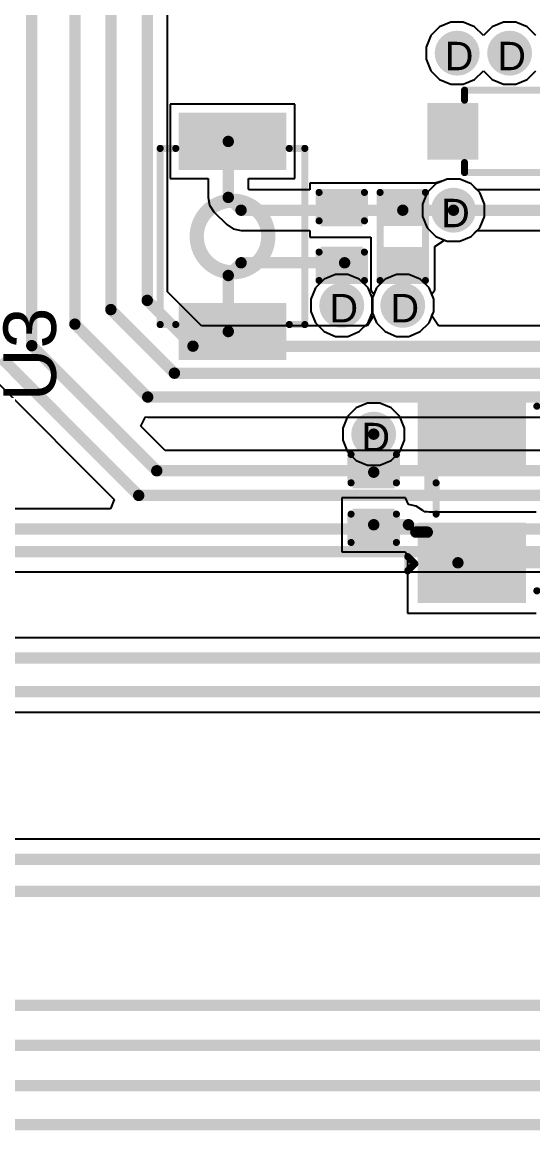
# Model space of a CAD drawing. Header units: inches. Extents: x 0 to 5032, y 0 to 5323.
# Drawn here: x 73.09 to 82.24, y 56.76 to 76.54 of the extents above; entities that cross this region are included whole.
import ezdxf

# ---------------------------------------------------------------- set-up
doc = ezdxf.new("R2010")
doc.units = ezdxf.units.IN
for name, color, linetype in [('Bottom Layer', 5, 'Continuous'), ('Bottom Solder', 6, 'Continuous'), ('Drill Drawing', 1, 'Continuous'), ('Layer 1', 16, 'Continuous'), ('Layer 2', 76, 'Continuous'), ('Top Layer', 1, 'Continuous'), ('Top Overlay', 2, 'Continuous'), ('Top Paste', 8, 'Continuous'), ('Top Solder', 216, 'Continuous'), ('Via Holes', 16, 'Continuous')]:
    doc.layers.add(name, color=color, linetype=linetype)
doc.styles.add('Arial', font='', dxfattribs={"height": 0.2})
doc.styles.get('Arial').set_extended_font_data('Arial')

# ---------------------------------------------------------------- blocks, each defined once
blk = doc.blocks.new('C___0402_316')
at = {"layer": 'Top Layer'}
for points in [[(-0.699, -0.318), (-0.699, 0.318), (-0.241, 0.318), (-0.241, -0.318)], [(0.241, -0.318), (0.241, 0.318), (0.699, 0.318), (0.699, -0.318)]]:
    blk.add_hatch(color=1, dxfattribs=at).paths.add_polyline_path(points)
at = {"layer": 'Top Paste'}
for points in [[(-0.699, -0.318), (-0.699, 0.318), (-0.241, 0.318), (-0.241, -0.318)], [(0.241, -0.318), (0.241, 0.318), (0.699, 0.318), (0.699, -0.318)]]:
    blk.add_hatch(color=8, dxfattribs=at).paths.add_polyline_path(points)
at = {"layer": 'Top Solder'}
for points in [[(-0.758, -0.377), (-0.758, 0.377), (-0.181, 0.377), (-0.181, -0.377)], [(0.181, -0.377), (0.181, 0.377), (0.758, 0.377), (0.758, -0.377)]]:
    blk.add_hatch(color=216, dxfattribs=at).paths.add_polyline_path(points)
at = {"layer": 'Top Overlay'}
for points in [[(-0.787, 0.406, 0.127, 0.127, 0), (-0.787, -0.406, 0.127, 0.127, 0)], [(-0.787, 0.406, 0.127, 0.127, 0), (-0.279, 0.406, 0.127, 0.127, 0)], [(0.279, 0.406, 0.127, 0.127, 0), (0.787, 0.406, 0.127, 0.127, 0)], [(0.787, 0.406, 0.127, 0.127, 0), (0.787, -0.406, 0.127, 0.127, 0)], [(-0.787, -0.406, 0.127, 0.127, 0), (-0.279, -0.406, 0.127, 0.127, 0)], [(0.279, -0.406, 0.127, 0.127, 0), (0.787, -0.406, 0.127, 0.127, 0)]]:
    blk.add_lwpolyline(points, format="xyseb", dxfattribs=at)
for points in [[(-0.819, 0.406, 0.0635, 0.0635, 1), (-0.756, 0.406, 0.0635, 0.0635, 1)], [(-0.819, 0.406, 0.0635, 0.0635, 1), (-0.756, 0.406, 0.0635, 0.0635, 1)], [(-0.311, 0.406, 0.0635, 0.0635, 1), (-0.248, 0.406, 0.0635, 0.0635, 1)], [(0.248, 0.406, 0.0635, 0.0635, 1), (0.311, 0.406, 0.0635, 0.0635, 1)], [(0.756, 0.406, 0.0635, 0.0635, 1), (0.819, 0.406, 0.0635, 0.0635, 1)], [(0.756, 0.406, 0.0635, 0.0635, 1), (0.819, 0.406, 0.0635, 0.0635, 1)], [(-0.819, -0.406, 0.0635, 0.0635, 1), (-0.756, -0.406, 0.0635, 0.0635, 1)], [(-0.819, -0.406, 0.0635, 0.0635, 1), (-0.756, -0.406, 0.0635, 0.0635, 1)], [(-0.311, -0.406, 0.0635, 0.0635, 1), (-0.248, -0.406, 0.0635, 0.0635, 1)], [(0.248, -0.406, 0.0635, 0.0635, 1), (0.311, -0.406, 0.0635, 0.0635, 1)], [(0.756, -0.406, 0.0635, 0.0635, 1), (0.819, -0.406, 0.0635, 0.0635, 1)], [(0.756, -0.406, 0.0635, 0.0635, 1), (0.819, -0.406, 0.0635, 0.0635, 1)]]:
    blk.add_lwpolyline(points, format="xyseb", close=True, dxfattribs=at)
blk = doc.blocks.new('R___0402_317')
at = {"layer": 'Top Layer'}
for points in [[(-0.699, -0.318), (-0.699, 0.317), (-0.241, 0.317), (-0.241, -0.318)], [(0.241, -0.318), (0.241, 0.317), (0.699, 0.317), (0.699, -0.318)]]:
    blk.add_hatch(color=1, dxfattribs=at).paths.add_polyline_path(points)
at = {"layer": 'Top Paste'}
for points in [[(-0.699, -0.318), (-0.699, 0.317), (-0.241, 0.317), (-0.241, -0.318)], [(0.241, -0.318), (0.241, 0.317), (0.699, 0.317), (0.699, -0.318)]]:
    blk.add_hatch(color=8, dxfattribs=at).paths.add_polyline_path(points)
at = {"layer": 'Top Solder'}
for points in [[(-0.754, -0.373), (-0.754, 0.373), (-0.186, 0.373), (-0.186, -0.373)], [(0.186, -0.373), (0.186, 0.373), (0.754, 0.373), (0.754, -0.373)]]:
    blk.add_hatch(color=216, dxfattribs=at).paths.add_polyline_path(points)
at = {"layer": 'Top Overlay'}
for points in [[(-0.787, -0.406, 0.127, 0.127, 0), (-0.787, 0.406, 0.127, 0.127, 0)], [(0.787, 0.406, 0.127, 0.127, 0), (-0.787, 0.406, 0.127, 0.127, 0)], [(0.787, -0.406, 0.127, 0.127, 0), (0.787, 0.406, 0.127, 0.127, 0)], [(0.787, -0.406, 0.127, 0.127, 0), (-0.787, -0.406, 0.127, 0.127, 0)], [(0.813, -0.432, 0.00323, 0.00323, 0), (-0.813, -0.432, 0.00323, 0.00323, 0)]]:
    blk.add_lwpolyline(points, format="xyseb", dxfattribs=at)
for points in [[(-0.819, 0.406, 0.0635, 0.0635, 1), (-0.756, 0.406, 0.0635, 0.0635, 1)], [(-0.819, 0.406, 0.0635, 0.0635, 1), (-0.756, 0.406, 0.0635, 0.0635, 1)], [(0.756, 0.406, 0.0635, 0.0635, 1), (0.819, 0.406, 0.0635, 0.0635, 1)], [(0.756, 0.406, 0.0635, 0.0635, 1), (0.819, 0.406, 0.0635, 0.0635, 1)], [(-0.819, -0.406, 0.0635, 0.0635, 1), (-0.756, -0.406, 0.0635, 0.0635, 1)], [(-0.819, -0.406, 0.0635, 0.0635, 1), (-0.756, -0.406, 0.0635, 0.0635, 1)], [(0.756, -0.406, 0.0635, 0.0635, 1), (0.819, -0.406, 0.0635, 0.0635, 1)], [(0.756, -0.406, 0.0635, 0.0635, 1), (0.819, -0.406, 0.0635, 0.0635, 1)], [(-0.814, -0.432, 0.00161, 0.00161, 1), (-0.812, -0.432, 0.00161, 0.00161, 1)], [(0.812, -0.432, 0.00161, 0.00161, 1), (0.814, -0.432, 0.00161, 0.00161, 1)]]:
    blk.add_lwpolyline(points, format="xyseb", close=True, dxfattribs=at)
blk = doc.blocks.new('B3U_1000P_318')
at = {"layer": 'Top Layer'}
for points in [[(-2.11, 0.86), (-1.29, 0.86), (-1.29, -0.86), (-2.11, -0.86)], [(1.29, 0.86), (2.11, 0.86), (2.11, -0.86), (1.29, -0.86)]]:
    blk.add_hatch(color=1, dxfattribs=at).paths.add_polyline_path(points)
at = {"layer": 'Top Paste'}
for points in [[(-2.11, 0.86), (-1.29, 0.86), (-1.29, -0.86), (-2.11, -0.86)], [(1.29, 0.86), (2.11, 0.86), (2.11, -0.86), (1.29, -0.86)]]:
    blk.add_hatch(color=8, dxfattribs=at).paths.add_polyline_path(points)
at = {"layer": 'Top Solder'}
for points in [[(-2.212, 0.962), (-1.188, 0.962), (-1.188, -0.962), (-2.212, -0.962)], [(1.188, 0.962), (2.212, 0.962), (2.212, -0.962), (1.188, -0.962)]]:
    blk.add_hatch(color=216, dxfattribs=at).paths.add_polyline_path(points)
at = {"layer": 'Top Overlay'}
for points in [[(-1.575, 1.295, 0.127, 0.127, 0), (1.575, 1.295, 0.127, 0.127, 0)], [(-1.575, 1.295, 0.127, 0.127, 0), (-1.575, 1.016, 0.127, 0.127, 0)], [(1.575, 1.295, 0.127, 0.127, 0), (1.575, 1.016, 0.127, 0.127, 0)], [(-1.575, -1.016, 0.127, 0.127, 0), (-1.575, -1.295, 0.127, 0.127, 0)], [(1.575, -1.016, 0.127, 0.127, 0), (1.575, -1.295, 0.127, 0.127, 0)], [(-1.575, -1.295, 0.127, 0.127, 0), (1.575, -1.295, 0.127, 0.127, 0)]]:
    blk.add_lwpolyline(points, format="xyseb", dxfattribs=at)
for points in [[(-1.607, 1.295, 0.0635, 0.0635, 1), (-1.543, 1.295, 0.0635, 0.0635, 1)], [(-1.607, 1.295, 0.0635, 0.0635, 1), (-1.543, 1.295, 0.0635, 0.0635, 1)], [(1.543, 1.295, 0.0635, 0.0635, 1), (1.607, 1.295, 0.0635, 0.0635, 1)], [(1.543, 1.295, 0.0635, 0.0635, 1), (1.607, 1.295, 0.0635, 0.0635, 1)], [(-1.607, 1.016, 0.0635, 0.0635, 1), (-1.543, 1.016, 0.0635, 0.0635, 1)], [(1.543, 1.016, 0.0635, 0.0635, 1), (1.607, 1.016, 0.0635, 0.0635, 1)], [(0.641, 0, 0.254, 0.254, 1), (-0.641, 0, 0.254, 0.254, 1)], [(-0.705, 0, 0.127, 0.127, 1), (-0.578, 0, 0.127, 0.127, 1)], [(0.578, 0, 0.127, 0.127, 1), (0.705, 0, 0.127, 0.127, 1)], [(-1.607, -1.016, 0.0635, 0.0635, 1), (-1.543, -1.016, 0.0635, 0.0635, 1)], [(1.543, -1.016, 0.0635, 0.0635, 1), (1.607, -1.016, 0.0635, 0.0635, 1)], [(-1.607, -1.295, 0.0635, 0.0635, 1), (-1.543, -1.295, 0.0635, 0.0635, 1)], [(-1.607, -1.295, 0.0635, 0.0635, 1), (-1.543, -1.295, 0.0635, 0.0635, 1)], [(1.543, -1.295, 0.0635, 0.0635, 1), (1.607, -1.295, 0.0635, 0.0635, 1)], [(1.543, -1.295, 0.0635, 0.0635, 1), (1.607, -1.295, 0.0635, 0.0635, 1)]]:
    blk.add_lwpolyline(points, format="xyseb", close=True, dxfattribs=at)
blk = doc.blocks.new('C___0402_342')
at = {"layer": 'Top Layer'}
for points in [[(-0.699, -0.318), (-0.699, 0.317), (-0.241, 0.317), (-0.241, -0.318)], [(0.241, -0.318), (0.241, 0.317), (0.699, 0.317), (0.699, -0.318)]]:
    blk.add_hatch(color=1, dxfattribs=at).paths.add_polyline_path(points)
at = {"layer": 'Top Paste'}
for points in [[(-0.699, -0.318), (-0.699, 0.317), (-0.241, 0.317), (-0.241, -0.318)], [(0.241, -0.318), (0.241, 0.317), (0.699, 0.317), (0.699, -0.318)]]:
    blk.add_hatch(color=8, dxfattribs=at).paths.add_polyline_path(points)
at = {"layer": 'Top Solder'}
for points in [[(-0.758, -0.377), (-0.758, 0.377), (-0.181, 0.377), (-0.181, -0.377)], [(0.181, -0.377), (0.181, 0.377), (0.758, 0.377), (0.758, -0.377)]]:
    blk.add_hatch(color=216, dxfattribs=at).paths.add_polyline_path(points)
at = {"layer": 'Top Overlay'}
for points in [[(-0.787, -0.406, 0.127, 0.127, 0), (-0.787, 0.406, 0.127, 0.127, 0)], [(-0.279, 0.406, 0.127, 0.127, 0), (-0.787, 0.406, 0.127, 0.127, 0)], [(0.787, 0.406, 0.127, 0.127, 0), (0.279, 0.406, 0.127, 0.127, 0)], [(0.787, -0.406, 0.127, 0.127, 0), (0.787, 0.406, 0.127, 0.127, 0)], [(-0.279, -0.406, 0.127, 0.127, 0), (-0.787, -0.406, 0.127, 0.127, 0)], [(0.787, -0.406, 0.127, 0.127, 0), (0.279, -0.406, 0.127, 0.127, 0)]]:
    blk.add_lwpolyline(points, format="xyseb", dxfattribs=at)
for points in [[(-0.819, 0.406, 0.0635, 0.0635, 1), (-0.756, 0.406, 0.0635, 0.0635, 1)], [(-0.819, 0.406, 0.0635, 0.0635, 1), (-0.756, 0.406, 0.0635, 0.0635, 1)], [(-0.311, 0.406, 0.0635, 0.0635, 1), (-0.248, 0.406, 0.0635, 0.0635, 1)], [(0.248, 0.406, 0.0635, 0.0635, 1), (0.311, 0.406, 0.0635, 0.0635, 1)], [(0.756, 0.406, 0.0635, 0.0635, 1), (0.819, 0.406, 0.0635, 0.0635, 1)], [(0.756, 0.406, 0.0635, 0.0635, 1), (0.819, 0.406, 0.0635, 0.0635, 1)], [(-0.819, -0.406, 0.0635, 0.0635, 1), (-0.756, -0.406, 0.0635, 0.0635, 1)], [(-0.819, -0.406, 0.0635, 0.0635, 1), (-0.756, -0.406, 0.0635, 0.0635, 1)], [(-0.311, -0.406, 0.0635, 0.0635, 1), (-0.248, -0.406, 0.0635, 0.0635, 1)], [(0.248, -0.406, 0.0635, 0.0635, 1), (0.311, -0.406, 0.0635, 0.0635, 1)], [(0.756, -0.406, 0.0635, 0.0635, 1), (0.819, -0.406, 0.0635, 0.0635, 1)], [(0.756, -0.406, 0.0635, 0.0635, 1), (0.819, -0.406, 0.0635, 0.0635, 1)]]:
    blk.add_lwpolyline(points, format="xyseb", close=True, dxfattribs=at)
blk = doc.blocks.new('5TJ480000XYLBC__346')
at = {"layer": 'Top Layer'}
for points in [[(-2.8, 1.8), (-1, 1.8), (-1, 0.5), (-2.8, 0.5)], [(1, 1.8), (2.8, 1.8), (2.8, 0.5), (1, 0.5)], [(-2.8, -0.5), (-1, -0.5), (-1, -1.8), (-2.8, -1.8)], [(1, -0.5), (2.8, -0.5), (2.8, -1.8), (1, -1.8)]]:
    blk.add_hatch(color=1, dxfattribs=at).paths.add_polyline_path(points)
at = {"layer": 'Top Paste'}
for points in [[(-2.8, 1.8), (-1, 1.8), (-1, 0.5), (-2.8, 0.5)], [(1, 1.8), (2.8, 1.8), (2.8, 0.5), (1, 0.5)], [(-2.8, -0.5), (-1, -0.5), (-1, -1.8), (-2.8, -1.8)], [(1, -0.5), (2.8, -0.5), (2.8, -1.8), (1, -1.8)]]:
    blk.add_hatch(color=8, dxfattribs=at).paths.add_polyline_path(points)
at = {"layer": 'Top Solder'}
for points in [[(-2.87, 1.87), (-0.93, 1.87), (-0.93, 0.43), (-2.87, 0.43)], [(0.93, 1.87), (2.87, 1.87), (2.87, 0.43), (0.93, 0.43)], [(-2.87, -0.43), (-0.93, -0.43), (-0.93, -1.87), (-2.87, -1.87)], [(0.93, -0.43), (2.87, -0.43), (2.87, -1.87), (0.93, -1.87)]]:
    blk.add_hatch(color=216, dxfattribs=at).paths.add_polyline_path(points)
at = {"layer": 'Top Overlay'}
for points in [[(-0.737, 1.651, 0.127, 0.127, 0), (0.762, 1.651, 0.127, 0.127, 0)], [(-2.54, -0.279, 0.127, 0.127, 0), (-2.54, 0.279, 0.127, 0.127, 0)], [(2.54, -0.279, 0.127, 0.127, 0), (2.54, 0.279, 0.127, 0.127, 0)], [(-3.048, -1.041, 0.127, 0.127, 0), (-2.921, -1.168, 0.127, 0.127, 0)], [(-3.048, -1.295, 0.127, 0.127, 0), (-3.048, -1.041, 0.127, 0.127, 0)], [(-3.048, -1.295, 0.127, 0.127, 0), (-2.921, -1.168, 0.127, 0.127, 0)], [(-0.737, -1.651, 0.127, 0.127, 0), (0.762, -1.651, 0.127, 0.127, 0)]]:
    blk.add_lwpolyline(points, format="xyseb", dxfattribs=at)
for points in [[(-0.768, 1.651, 0.0635, 0.0635, 1), (-0.705, 1.651, 0.0635, 0.0635, 1)], [(0.73, 1.651, 0.0635, 0.0635, 1), (0.794, 1.651, 0.0635, 0.0635, 1)], [(-2.572, 0.279, 0.0635, 0.0635, 1), (-2.508, 0.279, 0.0635, 0.0635, 1)], [(2.508, 0.279, 0.0635, 0.0635, 1), (2.572, 0.279, 0.0635, 0.0635, 1)], [(-2.572, -0.279, 0.0635, 0.0635, 1), (-2.508, -0.279, 0.0635, 0.0635, 1)], [(2.508, -0.279, 0.0635, 0.0635, 1), (2.572, -0.279, 0.0635, 0.0635, 1)], [(-3.08, -1.041, 0.0635, 0.0635, 1), (-3.016, -1.041, 0.0635, 0.0635, 1)], [(-3.08, -1.041, 0.0635, 0.0635, 1), (-3.016, -1.041, 0.0635, 0.0635, 1)], [(-2.953, -1.168, 0.0635, 0.0635, 1), (-2.889, -1.168, 0.0635, 0.0635, 1)], [(-2.953, -1.168, 0.0635, 0.0635, 1), (-2.889, -1.168, 0.0635, 0.0635, 1)], [(-3.08, -1.295, 0.0635, 0.0635, 1), (-3.016, -1.295, 0.0635, 0.0635, 1)], [(-3.08, -1.295, 0.0635, 0.0635, 1), (-3.016, -1.295, 0.0635, 0.0635, 1)], [(-0.768, -1.651, 0.0635, 0.0635, 1), (-0.705, -1.651, 0.0635, 0.0635, 1)], [(0.73, -1.651, 0.0635, 0.0635, 1), (0.794, -1.651, 0.0635, 0.0635, 1)]]:
    blk.add_lwpolyline(points, format="xyseb", close=True, dxfattribs=at)
blk = doc.blocks.new('SOD_323_352')
at = {"layer": 'Top Layer'}
for points in [[(-0.75, -0.45), (-1.55, -0.45), (-1.55, 0.45), (-0.75, 0.45)], [(1.55, -0.45), (0.75, -0.45), (0.75, 0.45), (1.55, 0.45)]]:
    blk.add_hatch(color=1, dxfattribs=at).paths.add_polyline_path(points)
at = {"layer": 'Top Overlay'}
for points in [[(-2.007, 0.483), (-0.914, 0.483), (-0.914, 0.787), (-2.007, 0.787)], [(-2.007, -0.508), (-1.575, -0.508), (-1.575, 0.508), (-2.007, 0.508)], [(-2.007, -0.787), (-0.914, -0.787), (-0.914, -0.483), (-2.007, -0.483)]]:
    blk.add_hatch(color=2, dxfattribs=at).paths.add_polyline_path(points)
at = {"layer": 'Top Paste'}
for points in [[(-0.75, -0.45), (-1.55, -0.45), (-1.55, 0.45), (-0.75, 0.45)], [(1.55, -0.45), (0.75, -0.45), (0.75, 0.45), (1.55, 0.45)]]:
    blk.add_hatch(color=8, dxfattribs=at).paths.add_polyline_path(points)
at = {"layer": 'Top Solder'}
for points in [[(-0.695, -0.505), (-1.605, -0.505), (-1.605, 0.505), (-0.695, 0.505)], [(1.605, -0.505), (0.695, -0.505), (0.695, 0.505), (1.605, 0.505)]]:
    blk.add_hatch(color=216, dxfattribs=at).paths.add_polyline_path(points)
at = {"layer": 'Top Overlay'}
for points in [[(0.94, 0.737, 0.127, 0.127, 0), (-0.914, 0.737, 0.127, 0.127, 0)], [(0.94, 0.737, 0.127, 0.127, 0), (0.94, 0.559, 0.127, 0.127, 0)], [(0.94, -0.559, 0.127, 0.127, 0), (0.94, -0.737, 0.127, 0.127, 0)], [(0.94, -0.737, 0.127, 0.127, 0), (-0.914, -0.737, 0.127, 0.127, 0)]]:
    blk.add_lwpolyline(points, format="xyseb", dxfattribs=at)
for points in [[(-0.946, 0.737, 0.0635, 0.0635, 1), (-0.883, 0.737, 0.0635, 0.0635, 1)], [(0.908, 0.737, 0.0635, 0.0635, 1), (0.972, 0.737, 0.0635, 0.0635, 1)], [(0.908, 0.737, 0.0635, 0.0635, 1), (0.972, 0.737, 0.0635, 0.0635, 1)], [(0.908, 0.559, 0.0635, 0.0635, 1), (0.972, 0.559, 0.0635, 0.0635, 1)], [(0.908, -0.559, 0.0635, 0.0635, 1), (0.972, -0.559, 0.0635, 0.0635, 1)], [(-0.946, -0.737, 0.0635, 0.0635, 1), (-0.883, -0.737, 0.0635, 0.0635, 1)], [(0.908, -0.737, 0.0635, 0.0635, 1), (0.972, -0.737, 0.0635, 0.0635, 1)], [(0.908, -0.737, 0.0635, 0.0635, 1), (0.972, -0.737, 0.0635, 0.0635, 1)]]:
    blk.add_lwpolyline(points, format="xyseb", close=True, dxfattribs=at)

msp = doc.modelspace()

# ---------------------------------------------------------------- hatches: boundary and pattern name
at = {"layer": 'Bottom Layer'}
h = msp.add_hatch(color=5, dxfattribs=at)
edge = h.paths.add_edge_path()
edge.add_arc((80.881, 75.982), 0.3, 0, 360)
h = msp.add_hatch(color=5, dxfattribs=at)
edge = h.paths.add_edge_path()
edge.add_arc((81.82, 75.982), 0.3, 0, 360)
h = msp.add_hatch(color=5, dxfattribs=at)
edge = h.paths.add_edge_path()
edge.add_arc((80.815, 73.173), 0.3, 0, 360)
h = msp.add_hatch(color=5, dxfattribs=at)
edge = h.paths.add_edge_path()
edge.add_arc((78.815, 71.471), 0.3, 0, 360)
h = msp.add_hatch(color=5, dxfattribs=at)
edge = h.paths.add_edge_path()
edge.add_arc((79.907, 71.471), 0.3, 0, 360)
h = msp.add_hatch(color=5, dxfattribs=at)
edge = h.paths.add_edge_path()
edge.add_arc((79.387, 69.167), 0.3, 0, 360)
at = {"layer": 'Bottom Solder'}
h = msp.add_hatch(color=6, dxfattribs=at)
edge = h.paths.add_edge_path()
edge.add_arc((80.881, 75.982), 0.402, 0, 360)
h = msp.add_hatch(color=6, dxfattribs=at)
edge = h.paths.add_edge_path()
edge.add_arc((81.82, 75.982), 0.402, 0, 360)
h = msp.add_hatch(color=6, dxfattribs=at)
edge = h.paths.add_edge_path()
edge.add_arc((80.815, 73.173), 0.402, 0, 360)
h = msp.add_hatch(color=6, dxfattribs=at)
edge = h.paths.add_edge_path()
edge.add_arc((78.815, 71.471), 0.402, 0, 360)
h = msp.add_hatch(color=6, dxfattribs=at)
edge = h.paths.add_edge_path()
edge.add_arc((79.907, 71.471), 0.402, 0, 360)
h = msp.add_hatch(color=6, dxfattribs=at)
edge = h.paths.add_edge_path()
edge.add_arc((79.387, 69.167), 0.402, 0, 360)
at = {"layer": 'Layer 1'}
h = msp.add_hatch(color=16, dxfattribs=at)
edge = h.paths.add_edge_path()
edge.add_arc((80.881, 75.982), 0.3, 0, 360)
h = msp.add_hatch(color=16, dxfattribs=at)
edge = h.paths.add_edge_path()
edge.add_arc((81.82, 75.982), 0.3, 0, 360)
h = msp.add_hatch(color=16, dxfattribs=at)
edge = h.paths.add_edge_path()
edge.add_arc((80.815, 73.173), 0.3, 0, 360)
h = msp.add_hatch(color=16, dxfattribs=at)
edge = h.paths.add_edge_path()
edge.add_arc((78.815, 71.471), 0.3, 0, 360)
h = msp.add_hatch(color=16, dxfattribs=at)
edge = h.paths.add_edge_path()
edge.add_arc((79.907, 71.471), 0.3, 0, 360)
h = msp.add_hatch(color=16, dxfattribs=at)
edge = h.paths.add_edge_path()
edge.add_arc((79.387, 69.167), 0.3, 0, 360)
at = {"layer": 'Layer 2'}
h = msp.add_hatch(color=76, dxfattribs=at)
edge = h.paths.add_edge_path()
edge.add_arc((80.881, 75.982), 0.3, 0, 360)
h = msp.add_hatch(color=76, dxfattribs=at)
edge = h.paths.add_edge_path()
edge.add_arc((81.82, 75.982), 0.3, 0, 360)
h = msp.add_hatch(color=76, dxfattribs=at)
edge = h.paths.add_edge_path()
edge.add_arc((80.815, 73.173), 0.3, 0, 360)
h = msp.add_hatch(color=76, dxfattribs=at)
edge = h.paths.add_edge_path()
edge.add_arc((78.815, 71.471), 0.3, 0, 360)
h = msp.add_hatch(color=76, dxfattribs=at)
edge = h.paths.add_edge_path()
edge.add_arc((79.907, 71.471), 0.3, 0, 360)
h = msp.add_hatch(color=76, dxfattribs=at)
edge = h.paths.add_edge_path()
edge.add_arc((79.387, 69.167), 0.3, 0, 360)
at = {"layer": 'Top Layer'}
h = msp.add_hatch(color=1, dxfattribs=at)
edge = h.paths.add_edge_path()
edge.add_arc((80.881, 75.982), 0.3, 0, 360)
h = msp.add_hatch(color=1, dxfattribs=at)
edge = h.paths.add_edge_path()
edge.add_arc((81.82, 75.982), 0.3, 0, 360)
h = msp.add_hatch(color=1, dxfattribs=at)
edge = h.paths.add_edge_path()
edge.add_arc((80.815, 73.173), 0.3, 0, 360)
h = msp.add_hatch(color=1, dxfattribs=at)
edge = h.paths.add_edge_path()
edge.add_arc((78.815, 71.471), 0.3, 0, 360)
h = msp.add_hatch(color=1, dxfattribs=at)
edge = h.paths.add_edge_path()
edge.add_arc((79.907, 71.471), 0.3, 0, 360)
h = msp.add_hatch(color=1, dxfattribs=at)
edge = h.paths.add_edge_path()
edge.add_arc((79.387, 69.167), 0.3, 0, 360)
at = {"layer": 'Top Solder'}
h = msp.add_hatch(color=216, dxfattribs=at)
edge = h.paths.add_edge_path()
edge.add_arc((80.881, 75.982), 0.402, 0, 360)
h = msp.add_hatch(color=216, dxfattribs=at)
edge = h.paths.add_edge_path()
edge.add_arc((81.82, 75.982), 0.402, 0, 360)
h = msp.add_hatch(color=216, dxfattribs=at)
edge = h.paths.add_edge_path()
edge.add_arc((80.815, 73.173), 0.402, 0, 360)
h = msp.add_hatch(color=216, dxfattribs=at)
edge = h.paths.add_edge_path()
edge.add_arc((78.815, 71.471), 0.402, 0, 360)
h = msp.add_hatch(color=216, dxfattribs=at)
edge = h.paths.add_edge_path()
edge.add_arc((79.907, 71.471), 0.402, 0, 360)
h = msp.add_hatch(color=216, dxfattribs=at)
edge = h.paths.add_edge_path()
edge.add_arc((79.387, 69.167), 0.402, 0, 360)
at = {"layer": 'Via Holes'}
h = msp.add_hatch(color=7, dxfattribs=at)
edge = h.paths.add_edge_path()
edge.add_arc((80.881, 75.982), 0.15, 0, 360)
h = msp.add_hatch(color=7, dxfattribs=at)
edge = h.paths.add_edge_path()
edge.add_arc((81.82, 75.982), 0.15, 0, 360)
h = msp.add_hatch(color=7, dxfattribs=at)
edge = h.paths.add_edge_path()
edge.add_arc((80.815, 73.173), 0.15, 0, 360)
h = msp.add_hatch(color=7, dxfattribs=at)
edge = h.paths.add_edge_path()
edge.add_arc((78.815, 71.471), 0.15, 0, 360)
h = msp.add_hatch(color=7, dxfattribs=at)
edge = h.paths.add_edge_path()
edge.add_arc((79.907, 71.471), 0.15, 0, 360)
h = msp.add_hatch(color=7, dxfattribs=at)
edge = h.paths.add_edge_path()
edge.add_arc((79.387, 69.167), 0.15, 0, 360)

# ---------------------------------------------------------------- linework, layer by layer
at = {"layer": 'Bottom Layer'}
for p, q in [((75.694, 71.71), (75.694, 78.285)), ((80.502, 73.643), (80.346, 73.487)), ((80.705, 73.727), (80.502, 73.643)), ((80.926, 73.727), (80.705, 73.727)), ((81.129, 73.643), (80.926, 73.727)), ((81.236, 73.536), (81.129, 73.643)), ((80.346, 73.487), (80.261, 73.283)), ((84.082, 73.536), (81.236, 73.536)), ((80.261, 73.283), (80.261, 73.063)), ((80.261, 73.063), (80.346, 72.859)), ((80.346, 72.859), (80.502, 72.704)), ((81.129, 72.704), (81.236, 72.811)), ((81.236, 72.811), (83.932, 72.811)), ((80.502, 72.704), (80.705, 72.619)), ((80.705, 72.619), (80.926, 72.619)), ((80.926, 72.619), (81.129, 72.704)), ((79.797, 72.025), (79.594, 71.941)), ((80.018, 72.025), (79.797, 72.025)), ((80.221, 71.941), (80.018, 72.025)), ((79.594, 71.941), (79.438, 71.785)), ((80.377, 71.785), (80.221, 71.941)), ((76.301, 71.104), (75.694, 71.71)), ((79.438, 71.785), (79.353, 71.582)), ((80.461, 71.582), (80.377, 71.785)), ((79.353, 71.582), (79.353, 71.361)), ((80.461, 71.361), (80.461, 71.582)), ((79.386, 71.282), (79.268, 71.104)), ((79.353, 71.361), (79.386, 71.282)), ((80.429, 71.282), (80.461, 71.361)), ((80.547, 71.104), (80.429, 71.282)), ((79.268, 71.104), (76.301, 71.104)), ((85.116, 71.104), (80.547, 71.104)), ((72.468, 70.27), (74.741, 67.996)), ((75.215, 69.312), (75.303, 69.476)), ((75.303, 69.476), (75.34, 69.469)), ((75.34, 69.469), (75.34, 69.469)), ((75.34, 69.469), (86.851, 69.469)), ((75.653, 68.875), (75.215, 69.312)), ((86.509, 68.875), (75.653, 68.875)), ((74.741, 67.996), (74.673, 67.832)), ((74.673, 67.832), (66.455, 67.832)), ((69.075, 66.702), (83.487, 66.702)), ((82.544, 65.527), (65.732, 65.527)), ((69.084, 64.197), (93.005, 64.197))]:
    msp.add_line(p, q, dxfattribs=at)
for points in [[(73.265, 70.75, 0.203, 0.203, 0), (73.265, 94.232, 0.203, 0.203, 0)], [(74.681, 71.395, 0.203, 0.203, 0), (74.681, 88.027, 0.203, 0.203, 0)], [(75.332, 71.56, 0.203, 0.203, 0), (75.332, 88.046, 0.203, 0.203, 0)], [(74.036, 71.135, 0.203, 0.203, 0), (74.036, 87.385, 0.203, 0.203, 0)], [(80.815, 73.173, 0.203, 0.203, 0), (84.082, 73.173, 0.203, 0.203, 0)], [(75.332, 71.56, 0.203, 0.203, 0), (76.15, 70.741, 0.203, 0.203, 0)], [(74.681, 71.395, 0.203, 0.203, 0), (75.819, 70.258, 0.203, 0.203, 0)], [(74.036, 71.135, 0.203, 0.203, 0), (75.34, 69.831, 0.203, 0.203, 0)], [(73.265, 70.75, 0.203, 0.203, 0), (75.503, 68.512, 0.203, 0.203, 0)], [(76.15, 70.741, 0.203, 0.203, 0), (86.353, 70.741, 0.203, 0.203, 0)], [(72.724, 70.526, 0.203, 0.203, 0), (75.179, 68.071, 0.203, 0.203, 0)], [(75.819, 70.258, 0.203, 0.203, 0), (86.637, 70.258, 0.203, 0.203, 0)], [(75.34, 69.831, 0.203, 0.203, 0), (86.936, 69.831, 0.203, 0.203, 0)], [(75.503, 68.512, 0.203, 0.203, 0), (86.659, 68.512, 0.203, 0.203, 0)], [(75.179, 68.071, 0.203, 0.203, 0), (87.12, 68.071, 0.203, 0.203, 0)], [(66.305, 67.47, 0.203, 0.203, 0), (91.045, 67.47, 0.203, 0.203, 0)], [(66.153, 67.065, 0.203, 0.203, 0), (92.184, 67.065, 0.203, 0.203, 0)], [(65.312, 65.164, 0.203, 0.203, 0), (82.694, 65.164, 0.203, 0.203, 0)], [(49.207, 64.559, 0.203, 0.203, 0), (93.005, 64.559, 0.203, 0.203, 0)]]:
    msp.add_lwpolyline(points, format="xyseb", dxfattribs=at)
for points in [[(80.765, 73.173, 0.102, 0.102, 1), (80.866, 73.173, 0.102, 0.102, 1)], [(75.281, 71.56, 0.102, 0.102, 1), (75.383, 71.56, 0.102, 0.102, 1)], [(75.281, 71.56, 0.102, 0.102, 1), (75.383, 71.56, 0.102, 0.102, 1)], [(74.63, 71.395, 0.102, 0.102, 1), (74.732, 71.395, 0.102, 0.102, 1)], [(74.63, 71.395, 0.102, 0.102, 1), (74.732, 71.395, 0.102, 0.102, 1)], [(73.986, 71.135, 0.102, 0.102, 1), (74.087, 71.135, 0.102, 0.102, 1)], [(73.986, 71.135, 0.102, 0.102, 1), (74.087, 71.135, 0.102, 0.102, 1)], [(73.214, 70.75, 0.102, 0.102, 1), (73.316, 70.75, 0.102, 0.102, 1)], [(73.214, 70.75, 0.102, 0.102, 1), (73.316, 70.75, 0.102, 0.102, 1)], [(76.1, 70.741, 0.102, 0.102, 1), (76.201, 70.741, 0.102, 0.102, 1)], [(76.1, 70.741, 0.102, 0.102, 1), (76.201, 70.741, 0.102, 0.102, 1)], [(75.768, 70.258, 0.102, 0.102, 1), (75.87, 70.258, 0.102, 0.102, 1)], [(75.768, 70.258, 0.102, 0.102, 1), (75.87, 70.258, 0.102, 0.102, 1)], [(75.29, 69.831, 0.102, 0.102, 1), (75.391, 69.831, 0.102, 0.102, 1)], [(75.29, 69.831, 0.102, 0.102, 1), (75.391, 69.831, 0.102, 0.102, 1)], [(75.452, 68.512, 0.102, 0.102, 1), (75.554, 68.512, 0.102, 0.102, 1)], [(75.452, 68.512, 0.102, 0.102, 1), (75.554, 68.512, 0.102, 0.102, 1)], [(75.129, 68.071, 0.102, 0.102, 1), (75.23, 68.071, 0.102, 0.102, 1)], [(75.129, 68.071, 0.102, 0.102, 1), (75.23, 68.071, 0.102, 0.102, 1)]]:
    msp.add_lwpolyline(points, format="xyseb", close=True, dxfattribs=at)
at = {"layer": 'Layer 1'}
for p, q in [((80.502, 73.643), (80.346, 73.487)), ((80.705, 73.727), (80.502, 73.643)), ((80.926, 73.727), (80.705, 73.727)), ((81.129, 73.643), (80.926, 73.727)), ((81.285, 73.487), (81.129, 73.643)), ((80.346, 73.487), (80.261, 73.283)), ((81.369, 73.283), (81.285, 73.487)), ((80.261, 73.283), (80.261, 73.063)), ((81.369, 73.063), (81.369, 73.283)), ((80.261, 73.063), (80.346, 72.859)), ((81.285, 72.859), (81.369, 73.063)), ((80.346, 72.859), (80.502, 72.704)), ((81.129, 72.704), (81.285, 72.859)), ((80.502, 72.704), (80.705, 72.619)), ((80.705, 72.619), (80.926, 72.619)), ((80.926, 72.619), (81.129, 72.704)), ((79.797, 72.025), (79.594, 71.941)), ((80.018, 72.025), (79.797, 72.025)), ((80.221, 71.941), (80.018, 72.025)), ((79.594, 71.941), (79.438, 71.785)), ((80.377, 71.785), (80.221, 71.941)), ((79.438, 71.785), (79.353, 71.582)), ((80.461, 71.582), (80.377, 71.785)), ((79.353, 71.582), (79.353, 71.361)), ((80.461, 71.361), (80.461, 71.582)), ((79.353, 71.361), (79.438, 71.158)), ((80.377, 71.158), (80.461, 71.361)), ((79.438, 71.158), (79.594, 71.002)), ((80.221, 71.002), (80.377, 71.158)), ((79.594, 71.002), (79.797, 70.917)), ((79.797, 70.917), (80.018, 70.917)), ((80.018, 70.917), (80.221, 71.002))]:
    msp.add_line(p, q, dxfattribs=at)
at = {"layer": 'Layer 2'}
for p, q in [((80.567, 76.452), (80.411, 76.296)), ((80.77, 76.536), (80.567, 76.452)), ((80.991, 76.536), (80.77, 76.536)), ((81.194, 76.452), (80.991, 76.536)), ((81.35, 76.296), (81.194, 76.452)), ((81.507, 76.452), (81.35, 76.296)), ((81.71, 76.536), (81.507, 76.452)), ((81.931, 76.536), (81.71, 76.536)), ((82.134, 76.452), (81.931, 76.536)), ((82.29, 76.296), (82.134, 76.452)), ((80.411, 76.296), (80.327, 76.092)), ((80.327, 76.092), (80.327, 75.872)), ((80.327, 75.872), (80.411, 75.668)), ((80.411, 75.668), (80.567, 75.512)), ((81.194, 75.512), (81.35, 75.668)), ((81.35, 75.668), (81.507, 75.512)), ((82.134, 75.512), (82.29, 75.668)), ((80.567, 75.512), (80.77, 75.428)), ((80.77, 75.428), (80.991, 75.428)), ((80.991, 75.428), (81.194, 75.512)), ((81.507, 75.512), (81.71, 75.428)), ((81.71, 75.428), (81.931, 75.428)), ((81.931, 75.428), (82.134, 75.512)), ((80.502, 73.643), (80.346, 73.487)), ((80.705, 73.727), (80.502, 73.643)), ((80.926, 73.727), (80.705, 73.727)), ((81.129, 73.643), (80.926, 73.727)), ((81.285, 73.487), (81.129, 73.643)), ((80.346, 73.487), (80.261, 73.283)), ((81.369, 73.283), (81.285, 73.487)), ((80.261, 73.283), (80.261, 73.063)), ((81.369, 73.063), (81.369, 73.283)), ((80.261, 73.063), (80.346, 72.859)), ((81.285, 72.859), (81.369, 73.063)), ((80.346, 72.859), (80.502, 72.704)), ((81.129, 72.704), (81.285, 72.859)), ((80.502, 72.704), (80.705, 72.619)), ((80.705, 72.619), (80.926, 72.619)), ((80.926, 72.619), (81.129, 72.704)), ((78.705, 72.025), (78.501, 71.941)), ((78.925, 72.025), (78.705, 72.025)), ((79.129, 71.941), (78.925, 72.025)), ((78.501, 71.941), (78.346, 71.785)), ((79.285, 71.785), (79.129, 71.941)), ((78.346, 71.785), (78.261, 71.582)), ((79.369, 71.582), (79.285, 71.785)), ((78.261, 71.582), (78.261, 71.361)), ((79.369, 71.361), (79.369, 71.582)), ((78.261, 71.361), (78.346, 71.158)), ((79.285, 71.158), (79.369, 71.361)), ((78.346, 71.158), (78.501, 71.002)), ((79.129, 71.002), (79.285, 71.158)), ((78.501, 71.002), (78.705, 70.917)), ((78.705, 70.917), (78.925, 70.917)), ((78.925, 70.917), (79.129, 71.002)), ((79.073, 69.637), (78.917, 69.481)), ((79.277, 69.721), (79.073, 69.637)), ((79.497, 69.721), (79.277, 69.721)), ((79.701, 69.637), (79.497, 69.721)), ((79.856, 69.481), (79.701, 69.637)), ((78.917, 69.481), (78.833, 69.277)), ((79.941, 69.277), (79.856, 69.481)), ((78.833, 69.277), (78.833, 69.057)), ((79.941, 69.057), (79.941, 69.277)), ((78.833, 69.057), (78.917, 68.853)), ((79.856, 68.853), (79.941, 69.057)), ((78.917, 68.853), (79.073, 68.697)), ((79.701, 68.697), (79.856, 68.853)), ((79.073, 68.697), (79.277, 68.613)), ((79.497, 68.613), (79.701, 68.697)), ((79.277, 68.613), (79.497, 68.613))]:
    msp.add_line(p, q, dxfattribs=at)
at = {"layer": 'Top Layer'}
for p, q in [((77.973, 75.067), (75.745, 75.067)), ((75.745, 75.067), (75.745, 73.739)), ((77.973, 73.739), (77.973, 75.067)), ((75.745, 73.739), (76.421, 73.739)), ((76.421, 73.739), (76.421, 73.402)), ((77.146, 73.552), (77.146, 73.739)), ((77.146, 73.739), (77.973, 73.739)), ((80.479, 73.656), (78.244, 73.656)), ((78.244, 73.656), (78.244, 73.536)), ((80.648, 73.703), (80.479, 73.656)), ((80.479, 73.656), (80.479, 73.656)), ((80.479, 73.656), (80.479, 73.656)), ((80.705, 73.727), (80.648, 73.703)), ((80.926, 73.727), (80.705, 73.727)), ((81.129, 73.643), (80.926, 73.727)), ((81.285, 73.487), (81.129, 73.643)), ((76.421, 73.402), (76.421, 73.402)), ((76.421, 73.402), (76.448, 73.263)), ((77.162, 73.536), (77.146, 73.552)), ((78.244, 73.536), (77.162, 73.536)), ((81.369, 73.283), (81.285, 73.487)), ((76.448, 73.263), (76.527, 73.145)), ((81.369, 73.063), (81.369, 73.283)), ((76.527, 73.145), (76.755, 72.917)), ((81.285, 72.859), (81.369, 73.063)), ((76.755, 72.917), (76.755, 72.917)), ((76.755, 72.917), (76.873, 72.838)), ((76.873, 72.838), (77.012, 72.811)), ((77.012, 72.811), (78.244, 72.811)), ((78.244, 72.811), (78.244, 72.691)), ((81.129, 72.704), (81.285, 72.859)), ((78.244, 72.691), (79.336, 72.691)), ((79.336, 72.691), (79.336, 71.751)), ((80.479, 72.521), (80.657, 72.639)), ((80.657, 72.639), (80.705, 72.619)), ((80.705, 72.619), (80.926, 72.619)), ((80.926, 72.619), (81.129, 72.704)), ((80.479, 71.751), (80.479, 72.521)), ((79.336, 71.751), (79.336, 71.751)), ((79.336, 71.751), (79.39, 71.67)), ((79.39, 71.67), (79.353, 71.582)), ((80.425, 71.67), (80.479, 71.751)), ((80.461, 71.582), (80.425, 71.67)), ((80.479, 71.751), (80.479, 71.751)), ((79.353, 71.582), (79.353, 71.361)), ((80.461, 71.361), (80.461, 71.582)), ((79.353, 71.361), (79.438, 71.158)), ((80.377, 71.158), (80.461, 71.361)), ((79.438, 71.158), (79.594, 71.002)), ((80.221, 71.002), (80.377, 71.158)), ((79.594, 71.002), (79.797, 70.917)), ((79.797, 70.917), (80.018, 70.917)), ((80.018, 70.917), (80.221, 71.002)), ((79.958, 68.03), (78.815, 68.03)), ((78.815, 68.03), (78.815, 67.065)), ((80.009, 67.91), (79.958, 68.03)), ((80.148, 67.882), (80.009, 67.91)), ((80.265, 67.804), (80.148, 67.882)), ((80.291, 67.778), (80.265, 67.804)), ((80.346, 67.778), (80.291, 67.778)), ((80.381, 67.771), (80.346, 67.778)), ((80.346, 67.778), (80.346, 67.778)), ((82.298, 67.771), (80.381, 67.771)), ((78.815, 67.065), (79.958, 67.065)), ((79.958, 67.065), (79.99, 66.9)), ((79.99, 66.9), (79.99, 65.963)), ((79.99, 65.963), (82.298, 65.963)), ((85.36, 61.922), (67.407, 61.922))]:
    msp.add_line(p, q, dxfattribs=at)
for points in [[(76.783, 73.402, 0.203, 0.203, 0), (76.783, 74.403, 0.203, 0.203, 0)], [(76.783, 73.402, 0.203, 0.203, 0), (77.012, 73.173, 0.203, 0.203, 0)], [(77.012, 73.173, 0.203, 0.203, 0), (79.907, 73.173, 0.203, 0.203, 0)], [(79.907, 73.173, 0.203, 0.203, 0), (80.815, 73.173, 0.203, 0.203, 0)], [(76.783, 72.005, 0.203, 0.203, 0), (77.012, 72.233, 0.203, 0.203, 0)], [(77.012, 72.233, 0.203, 0.203, 0), (78.866, 72.233, 0.203, 0.203, 0)], [(78.815, 71.471, 0.254, 0.254, 0), (78.815, 72.233, 0.254, 0.254, 0)], [(79.907, 71.471, 0.254, 0.254, 0), (79.907, 72.233, 0.254, 0.254, 0)], [(76.783, 71.003, 0.203, 0.203, 0), (76.783, 72.005, 0.203, 0.203, 0)], [(79.387, 68.487, 0.203, 0.203, 0), (79.387, 69.167, 0.203, 0.203, 0)], [(80.419, 68.66, 0.254, 0.254, 0), (80.925, 69.167, 0.254, 0.254, 0)], [(80.925, 69.167, 0.254, 0.254, 0), (81.144, 69.167, 0.254, 0.254, 0)], [(80.419, 68.167, 0.254, 0.254, 0), (80.419, 68.66, 0.254, 0.254, 0)], [(79.387, 67.547, 0.203, 0.203, 0), (80.009, 67.547, 0.203, 0.203, 0)], [(80.009, 67.547, 0.203, 0.203, 0), (80.141, 67.415, 0.203, 0.203, 0)], [(80.141, 67.415, 0.203, 0.203, 0), (80.346, 67.415, 0.203, 0.203, 0)], [(80.346, 67.415, 0.203, 0.203, 0), (80.894, 66.867, 0.203, 0.203, 0)], [(80.894, 66.867, 0.203, 0.203, 0), (82.6, 66.867, 0.203, 0.203, 0)], [(65.393, 61.56, 0.203, 0.203, 0), (86.093, 61.56, 0.203, 0.203, 0)], [(60.155, 60.99, 0.203, 0.203, 0), (84.017, 60.99, 0.203, 0.203, 0)], [(60.912, 58.954, 0.203, 0.203, 0), (92.36, 58.954, 0.203, 0.203, 0)], [(60.946, 58.236, 0.203, 0.203, 0), (92.472, 58.236, 0.203, 0.203, 0)], [(60.983, 57.517, 0.203, 0.203, 0), (93.881, 57.517, 0.203, 0.203, 0)], [(61.032, 56.818, 0.203, 0.203, 0), (94.097, 56.818, 0.203, 0.203, 0)]]:
    msp.add_lwpolyline(points, format="xyseb", dxfattribs=at)
for points in [[(76.732, 74.403, 0.102, 0.102, 1), (76.834, 74.403, 0.102, 0.102, 1)], [(76.732, 73.402, 0.102, 0.102, 1), (76.834, 73.402, 0.102, 0.102, 1)], [(76.732, 73.402, 0.102, 0.102, 1), (76.834, 73.402, 0.102, 0.102, 1)], [(76.961, 73.173, 0.102, 0.102, 1), (77.063, 73.173, 0.102, 0.102, 1)], [(76.961, 73.173, 0.102, 0.102, 1), (77.063, 73.173, 0.102, 0.102, 1)], [(79.857, 73.173, 0.102, 0.102, 1), (79.958, 73.173, 0.102, 0.102, 1)], [(79.857, 73.173, 0.102, 0.102, 1), (79.958, 73.173, 0.102, 0.102, 1)], [(80.765, 73.173, 0.102, 0.102, 1), (80.866, 73.173, 0.102, 0.102, 1)], [(76.961, 72.233, 0.102, 0.102, 1), (77.063, 72.233, 0.102, 0.102, 1)], [(76.961, 72.233, 0.102, 0.102, 1), (77.063, 72.233, 0.102, 0.102, 1)], [(78.752, 72.233, 0.127, 0.127, 1), (78.879, 72.233, 0.127, 0.127, 1)], [(78.815, 72.233, 0.102, 0.102, 1), (78.917, 72.233, 0.102, 0.102, 1)], [(79.844, 72.233, 0.127, 0.127, 1), (79.971, 72.233, 0.127, 0.127, 1)], [(76.732, 72.005, 0.102, 0.102, 1), (76.834, 72.005, 0.102, 0.102, 1)], [(76.732, 72.005, 0.102, 0.102, 1), (76.834, 72.005, 0.102, 0.102, 1)], [(78.752, 71.471, 0.127, 0.127, 1), (78.879, 71.471, 0.127, 0.127, 1)], [(79.844, 71.471, 0.127, 0.127, 1), (79.971, 71.471, 0.127, 0.127, 1)], [(76.732, 71.003, 0.102, 0.102, 1), (76.834, 71.003, 0.102, 0.102, 1)], [(79.336, 69.167, 0.102, 0.102, 1), (79.438, 69.167, 0.102, 0.102, 1)], [(80.862, 69.167, 0.127, 0.127, 1), (80.989, 69.167, 0.127, 0.127, 1)], [(80.862, 69.167, 0.127, 0.127, 1), (80.989, 69.167, 0.127, 0.127, 1)], [(81.081, 69.167, 0.127, 0.127, 1), (81.208, 69.167, 0.127, 0.127, 1)], [(80.355, 68.66, 0.127, 0.127, 1), (80.482, 68.66, 0.127, 0.127, 1)], [(80.355, 68.66, 0.127, 0.127, 1), (80.482, 68.66, 0.127, 0.127, 1)], [(79.336, 68.487, 0.102, 0.102, 1), (79.438, 68.487, 0.102, 0.102, 1)], [(80.355, 68.167, 0.127, 0.127, 1), (80.482, 68.167, 0.127, 0.127, 1)], [(79.336, 67.547, 0.102, 0.102, 1), (79.438, 67.547, 0.102, 0.102, 1)], [(79.958, 67.547, 0.102, 0.102, 1), (80.06, 67.547, 0.102, 0.102, 1)], [(79.958, 67.547, 0.102, 0.102, 1), (80.06, 67.547, 0.102, 0.102, 1)], [(80.09, 67.415, 0.102, 0.102, 1), (80.192, 67.415, 0.102, 0.102, 1)], [(80.09, 67.415, 0.102, 0.102, 1), (80.192, 67.415, 0.102, 0.102, 1)], [(80.295, 67.415, 0.102, 0.102, 1), (80.397, 67.415, 0.102, 0.102, 1)], [(80.295, 67.415, 0.102, 0.102, 1), (80.397, 67.415, 0.102, 0.102, 1)], [(80.844, 66.867, 0.102, 0.102, 1), (80.945, 66.867, 0.102, 0.102, 1)], [(80.844, 66.867, 0.102, 0.102, 1), (80.945, 66.867, 0.102, 0.102, 1)]]:
    msp.add_lwpolyline(points, format="xyseb", close=True, dxfattribs=at)

# ---------------------------------------------------------------- block references
for name, p, rotation in [('SOD_323_352', (81.953, 74.583), 180), ('B3U_1000P_318', (76.859, 72.703), 90), ('C___0402_316', (78.815, 72.703), 90), ('R___0402_317', (79.907, 72.703), 270), ('C___0402_342', (79.387, 68.017), 270)]:
    msp.add_blockref(name, p, dxfattribs=dict(rotation=rotation))
msp.add_blockref('5TJ480000XYLBC__346', (83.044, 68.017))

# ---------------------------------------------------------------- texts
at = {"layer": 'Drill Drawing', "style": 'Arial'}
for p in [(80.66, 75.677), (81.6, 75.677), (80.595, 72.869), (78.595, 71.167), (79.687, 71.167), (79.167, 68.862)]:
    msp.add_text('D', height=0.508, dxfattribs=at).set_placement(p)
at = {"layer": 'Top Overlay', "style": 'Arial'}
msp.add_text('U3', height=0.9398, rotation=90, dxfattribs=at).set_placement((73.698, 69.753))

doc.saveas('drawing.dxf')
